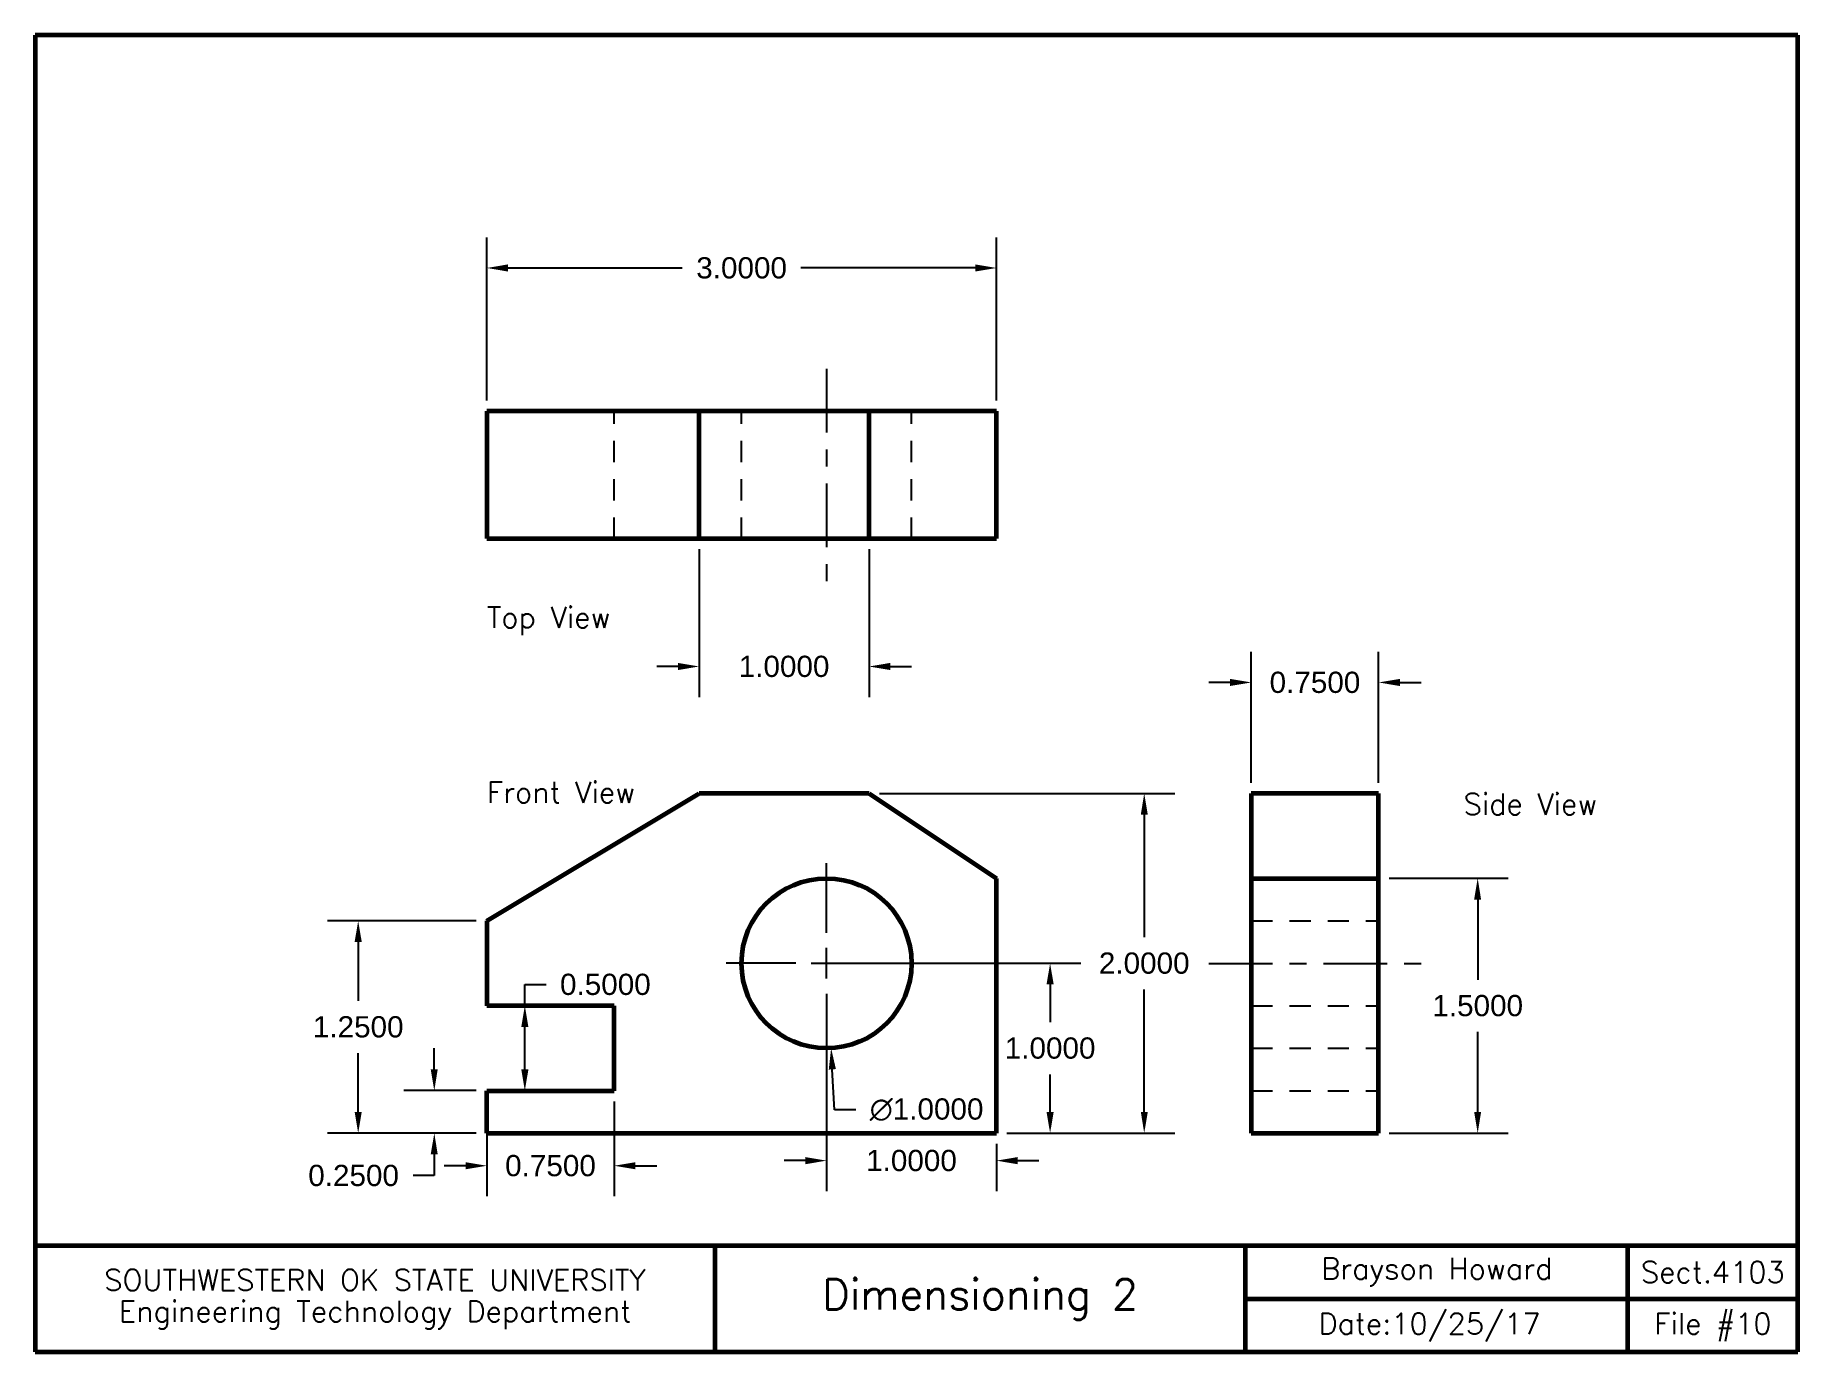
# Model space of a CAD drawing. Header units: inches. Extents: x 0 to 10.4, y 0 to 7.8.
import ezdxf
from ezdxf.enums import TextEntityAlignment as Align

# ---------------------------------------------------------------- set-up
doc = ezdxf.new("R2010")
doc.units = ezdxf.units.IN
doc.header["$MEASUREMENT"] = 0
doc.linetypes.add('CENTER2', pattern=[1.125, 0.75, -0.125, 0.125, -0.125])
doc.linetypes.add('HIDDEN2', pattern=[0.1875, 0.125, -0.0625])
doc.layers.add('Borders', color=1, linetype='Continuous', lineweight=60)
doc.layers.add('Object', color=7, linetype='Continuous', lineweight=60)
for name, color, linetype in [('Center', 5, 'CENTER2'), ('Dimensions', 5, 'Continuous'), ('Hidden', 104, 'HIDDEN2'), ('Text', 5, 'Continuous')]:
    doc.layers.add(name, color=color, linetype=linetype)
doc.styles.add('Romans', font='romans.shx')
doc.styles.get("Standard").update_dxf_attribs({"font": 'arial.ttf'})
doc.dimstyles.get("Standard").update_dxf_attribs({"dimtxt": 0.18, "dimasz": 0.18, "dimexe": 0.18, "dimexo": 0.0625, "dimgap": 0.09, "dimtad": 0, "dimtih": 1, "dimtoh": 1, "dimdec": 4, "dimzin": 0, "dimdsep": 46, "dimtxsty": 'Standard', "dimcen": 0.09, "dimadec": 0, "dimazin": 0, "dimtfac": 1, "dimtdec": 4, "dimtofl": 0, "dimtmove": 0, "dimatfit": 3, "dimfxl": 1, "dimtolj": 1, "dimtzin": 0, "dimarcsym": 0})

# ---------------------------------------------------------------- blocks, each defined once
blk = doc.blocks.new('*D5')
at = {"layer": 'Defpoints', "color": 0, "transparency": 16777216}
for p in [(5.658, 6.38), (2.658, 5.537), (5.658, 5.537)]:
    blk.add_point(p, dxfattribs=at)
at = {"layer": 'Dimensions', "color": 0, "lineweight": -2, "transparency": 16777216}
for p, q in [((2.658, 5.599), (2.658, 6.56)), ((5.658, 5.599), (5.658, 6.56)), ((2.783, 6.38), (3.809, 6.38)), ((5.533, 6.38), (4.507, 6.38))]:
    blk.add_line(p, q, dxfattribs=at)
at = {"layer": 'Dimensions', "color": 0, "transparency": 16777216}
for points in [[(2.783, 6.401), (2.783, 6.359), (2.658, 6.38)], [(5.533, 6.401), (5.533, 6.359), (5.658, 6.38)]]:
    blk.add_solid(points, dxfattribs=at)
at = {"layer": 'Dimensions', "color": 0, "transparency": 16777216, "insert": (4.158, 6.38), "char_height": 0.125, "attachment_point": 5}
blk.add_mtext('\\A1;3.0000', dxfattribs=at)
blk = doc.blocks.new('*D6')
at = {"layer": 'Defpoints', "color": 0, "transparency": 16777216}
for p in [(4.631, 2.786), (4.685, 1.787)]:
    blk.add_point(p, dxfattribs=at)
at = {"layer": 'Dimensions', "color": 0, "lineweight": -2, "transparency": 16777216}
for p, q in [((4.658, 2.467), (4.658, 2.877)), ((4.478, 2.287), (4.068, 2.287)), ((4.568, 2.287), (4.748, 2.287)), ((4.658, 2.197), (4.658, 2.377)), ((4.838, 2.287), (5.248, 2.287)), ((4.658, 2.107), (4.658, 1.697)), ((4.705, 1.425), (4.692, 1.662)), ((4.83, 1.425), (4.705, 1.425))]:
    blk.add_line(p, q, dxfattribs=at)
at = {"layer": 'Dimensions', "color": 0, "transparency": 16777216}
blk.add_solid([(4.713, 1.664), (4.671, 1.661), (4.685, 1.787)], dxfattribs=at)
at = {"layer": 'Dimensions', "color": 0, "transparency": 16777216, "insert": (5.247, 1.425), "char_height": 0.125, "attachment_point": 5}
blk.add_mtext('\\A1;∅1.0000', dxfattribs=at)
blk = doc.blocks.new('*D8')
at = {"layer": 'Defpoints', "color": 0, "transparency": 16777216}
for p in [(4.908, 3.287), (5.658, 1.287), (6.528, 1.287)]:
    blk.add_point(p, dxfattribs=at)
at = {"layer": 'Dimensions', "color": 0, "lineweight": -2, "transparency": 16777216}
for p, q in [((4.97, 3.287), (6.708, 3.287)), ((6.528, 3.162), (6.528, 2.44)), ((6.528, 1.412), (6.528, 2.133)), ((5.72, 1.287), (6.708, 1.287))]:
    blk.add_line(p, q, dxfattribs=at)
at = {"layer": 'Dimensions', "color": 0, "transparency": 16777216}
for points in [[(6.508, 3.162), (6.549, 3.162), (6.528, 3.287)], [(6.508, 1.412), (6.549, 1.412), (6.528, 1.287)]]:
    blk.add_solid(points, dxfattribs=at)
at = {"layer": 'Dimensions', "color": 0, "transparency": 16777216, "insert": (6.528, 2.287), "char_height": 0.125, "attachment_point": 5}
blk.add_mtext('\\A1;2.0000', dxfattribs=at)
blk = doc.blocks.new('*D11')
at = {"layer": 'Defpoints', "color": 0, "transparency": 16777216}
for p in [(2.658, 2.537), (1.901, 1.287), (2.658, 1.287)]:
    blk.add_point(p, dxfattribs=at)
at = {"layer": 'Dimensions', "color": 0, "lineweight": -2, "transparency": 16777216}
for p, q in [((2.595, 2.537), (1.721, 2.537)), ((1.901, 2.412), (1.901, 2.065)), ((1.901, 1.412), (1.901, 1.758)), ((2.595, 1.287), (1.721, 1.287))]:
    blk.add_line(p, q, dxfattribs=at)
at = {"layer": 'Dimensions', "color": 0, "transparency": 16777216}
for points in [[(1.88, 2.412), (1.922, 2.412), (1.901, 2.537)], [(1.88, 1.412), (1.922, 1.412), (1.901, 1.287)]]:
    blk.add_solid(points, dxfattribs=at)
at = {"layer": 'Dimensions', "color": 0, "transparency": 16777216, "insert": (1.901, 1.912), "char_height": 0.125, "attachment_point": 5}
blk.add_mtext('\\A1;1.2500', dxfattribs=at)
blk = doc.blocks.new('*D12')
at = {"layer": 'Defpoints', "color": 0, "transparency": 16777216}
for p in [(2.658, 1.537), (2.349, 1.287), (2.658, 1.287)]:
    blk.add_point(p, dxfattribs=at)
at = {"layer": 'Dimensions', "color": 0, "lineweight": -2, "transparency": 16777216}
for p, q in [((2.349, 1.662), (2.349, 1.787)), ((2.595, 1.537), (2.169, 1.537)), ((2.595, 1.287), (2.169, 1.287)), ((2.349, 1.162), (2.349, 1.037)), ((2.349, 1.037), (2.224, 1.037))]:
    blk.add_line(p, q, dxfattribs=at)
at = {"layer": 'Dimensions', "color": 0, "transparency": 16777216}
for points in [[(2.328, 1.662), (2.369, 1.662), (2.349, 1.537)], [(2.328, 1.162), (2.369, 1.162), (2.349, 1.287)]]:
    blk.add_solid(points, dxfattribs=at)
at = {"layer": 'Dimensions', "color": 0, "transparency": 16777216, "insert": (1.874, 1.037), "char_height": 0.125, "attachment_point": 5}
blk.add_mtext('\\A1;0.2500', dxfattribs=at)
blk = doc.blocks.new('*D13')
at = {"layer": 'Defpoints', "color": 0, "transparency": 16777216}
for p in [(2.658, 1.537), (3.408, 1.537), (3.408, 1.095)]:
    blk.add_point(p, dxfattribs=at)
at = {"layer": 'Dimensions', "color": 0, "lineweight": -2, "transparency": 16777216}
for p, q in [((2.658, 1.474), (2.658, 0.915)), ((3.408, 1.474), (3.408, 0.915)), ((2.533, 1.095), (2.408, 1.095)), ((3.533, 1.095), (3.658, 1.095))]:
    blk.add_line(p, q, dxfattribs=at)
at = {"layer": 'Dimensions', "color": 0, "transparency": 16777216}
for points in [[(2.533, 1.116), (2.533, 1.074), (2.658, 1.095)], [(3.533, 1.116), (3.533, 1.074), (3.408, 1.095)]]:
    blk.add_solid(points, dxfattribs=at)
at = {"layer": 'Dimensions', "color": 0, "transparency": 16777216, "insert": (3.033, 1.095), "char_height": 0.125, "attachment_point": 5}
blk.add_mtext('\\A1;0.7500', dxfattribs=at)
blk = doc.blocks.new('*D16')
at = {"layer": 'Defpoints', "color": 0, "transparency": 16777216}
for p in [(2.658, 2.037), (2.882, 2.037), (2.658, 1.537)]:
    blk.add_point(p, dxfattribs=at)
at = {"layer": 'Dimensions', "color": 0, "lineweight": -2, "transparency": 16777216}
for p, q in [((2.882, 2.037), (2.882, 2.162)), ((2.882, 2.162), (3.007, 2.162)), ((2.72, 2.037), (3.062, 2.037)), ((2.882, 1.662), (2.882, 1.912)), ((2.72, 1.537), (3.062, 1.537))]:
    blk.add_line(p, q, dxfattribs=at)
at = {"layer": 'Dimensions', "color": 0, "transparency": 16777216}
for points in [[(2.861, 1.912), (2.903, 1.912), (2.882, 2.037)], [(2.861, 1.662), (2.903, 1.662), (2.882, 1.537)]]:
    blk.add_solid(points, dxfattribs=at)
at = {"layer": 'Dimensions', "color": 0, "transparency": 16777216, "insert": (3.356, 2.162), "char_height": 0.125, "attachment_point": 5}
blk.add_mtext('\\A1;0.5000', dxfattribs=at)
blk = doc.blocks.new('*D17')
at = {"layer": 'Defpoints', "color": 0, "transparency": 16777216}
for p in [(7.908, 3.94), (7.158, 3.287), (7.908, 3.287)]:
    blk.add_point(p, dxfattribs=at)
at = {"layer": 'Dimensions', "color": 0, "lineweight": -2, "transparency": 16777216}
for p, q in [((7.158, 3.349), (7.158, 4.12)), ((7.908, 3.349), (7.908, 4.12)), ((7.033, 3.94), (6.908, 3.94)), ((8.033, 3.94), (8.158, 3.94))]:
    blk.add_line(p, q, dxfattribs=at)
at = {"layer": 'Dimensions', "color": 0, "transparency": 16777216}
for points in [[(7.033, 3.961), (7.033, 3.919), (7.158, 3.94)], [(8.033, 3.961), (8.033, 3.919), (7.908, 3.94)]]:
    blk.add_solid(points, dxfattribs=at)
at = {"layer": 'Dimensions', "color": 0, "transparency": 16777216, "insert": (7.533, 3.94), "char_height": 0.125, "attachment_point": 5}
blk.add_mtext('\\A1;0.7500', dxfattribs=at)
blk = doc.blocks.new('*D18')
at = {"layer": 'Defpoints', "color": 0, "transparency": 16777216}
for p in [(7.908, 2.787), (7.908, 1.287), (8.491, 1.287)]:
    blk.add_point(p, dxfattribs=at)
at = {"layer": 'Dimensions', "color": 0, "lineweight": -2, "transparency": 16777216}
for p, q in [((7.97, 2.787), (8.671, 2.787)), ((8.491, 2.662), (8.491, 2.19)), ((8.491, 1.412), (8.491, 1.883)), ((7.97, 1.287), (8.671, 1.287))]:
    blk.add_line(p, q, dxfattribs=at)
at = {"layer": 'Dimensions', "color": 0, "transparency": 16777216}
for points in [[(8.47, 2.662), (8.511, 2.662), (8.491, 2.787)], [(8.47, 1.412), (8.511, 1.412), (8.491, 1.287)]]:
    blk.add_solid(points, dxfattribs=at)
at = {"layer": 'Dimensions', "color": 0, "transparency": 16777216, "insert": (8.491, 2.037), "char_height": 0.125, "attachment_point": 5}
blk.add_mtext('\\A1;1.5000', dxfattribs=at)
blk = doc.blocks.new('*D20')
at = {"layer": 'Defpoints', "color": 0, "transparency": 16777216}
for p in [(4.658, 2.287), (5.974, 2.287), (5.658, 1.287)]:
    blk.add_point(p, dxfattribs=at)
at = {"layer": 'Dimensions', "color": 0, "lineweight": -2, "transparency": 16777216}
for p, q in [((4.72, 2.287), (6.154, 2.287)), ((5.974, 2.162), (5.974, 1.94)), ((5.974, 1.412), (5.974, 1.633)), ((5.72, 1.287), (6.154, 1.287))]:
    blk.add_line(p, q, dxfattribs=at)
at = {"layer": 'Dimensions', "color": 0, "transparency": 16777216}
for points in [[(5.953, 2.162), (5.995, 2.162), (5.974, 2.287)], [(5.953, 1.412), (5.995, 1.412), (5.974, 1.287)]]:
    blk.add_solid(points, dxfattribs=at)
at = {"layer": 'Dimensions', "color": 0, "transparency": 16777216, "insert": (5.974, 1.787), "char_height": 0.125, "attachment_point": 5}
blk.add_mtext('\\A1;1.0000', dxfattribs=at)
blk = doc.blocks.new('*D21')
at = {"layer": 'Defpoints', "color": 0, "transparency": 16777216}
for p in [(3.908, 4.787), (4.908, 4.787), (4.908, 4.034)]:
    blk.add_point(p, dxfattribs=at)
at = {"layer": 'Dimensions', "color": 0, "lineweight": -2, "transparency": 16777216}
for p, q in [((3.908, 4.724), (3.908, 3.854)), ((4.908, 4.724), (4.908, 3.854)), ((3.783, 4.034), (3.658, 4.034)), ((5.033, 4.034), (5.158, 4.034))]:
    blk.add_line(p, q, dxfattribs=at)
at = {"layer": 'Dimensions', "color": 0, "transparency": 16777216}
for points in [[(3.783, 4.055), (3.783, 4.013), (3.908, 4.034)], [(5.033, 4.055), (5.033, 4.013), (4.908, 4.034)]]:
    blk.add_solid(points, dxfattribs=at)
at = {"layer": 'Dimensions', "color": 0, "transparency": 16777216, "insert": (4.408, 4.034), "char_height": 0.125, "attachment_point": 5}
blk.add_mtext('\\A1;1.0000', dxfattribs=at)
blk = doc.blocks.new('*D22')
at = {"layer": 'Defpoints', "color": 0, "transparency": 16777216}
for p in [(4.658, 1.787), (5.658, 1.287), (5.658, 1.125)]:
    blk.add_point(p, dxfattribs=at)
at = {"layer": 'Dimensions', "color": 0, "lineweight": -2, "transparency": 16777216}
for p, q in [((4.658, 1.724), (4.658, 0.945)), ((5.658, 1.224), (5.658, 0.945)), ((4.533, 1.125), (4.408, 1.125)), ((5.783, 1.125), (5.908, 1.125))]:
    blk.add_line(p, q, dxfattribs=at)
at = {"layer": 'Dimensions', "color": 0, "transparency": 16777216}
for points in [[(4.533, 1.146), (4.533, 1.104), (4.658, 1.125)], [(5.783, 1.146), (5.783, 1.104), (5.658, 1.125)]]:
    blk.add_solid(points, dxfattribs=at)
at = {"layer": 'Dimensions', "color": 0, "transparency": 16777216, "insert": (5.158, 1.125), "char_height": 0.125, "attachment_point": 5}
blk.add_mtext('\\A1;1.0000', dxfattribs=at)

msp = doc.modelspace()

# ---------------------------------------------------------------- linework, layer by layer
at = {"layer": 'Borders'}
for p, q in [((10.375, 7.75), (0, 7.75)), ((0, 7.75), (0, 0)), ((10.375, 0), (10.375, 7.75)), ((0, 0.625), (10.375, 0.625)), ((4, 0.625), (4, 0)), ((7.125, 0), (7.125, 0.625)), ((9.375, 0), (9.375, 0.625)), ((7.125, 0.3125), (10.375, 0.3125)), ((0, 0), (10.375, 0))]:
    msp.add_line(p, q, dxfattribs=at)
at = {"layer": 'Center', "ltscale": 0.5}
for p, q in [((4.6579, 5.78651), (4.6579, 4.53651)), ((6.9079, 2.28651), (8.1579, 2.28651))]:
    msp.add_line(p, q, dxfattribs=at)
at = {"layer": 'Hidden'}
for p, q in [((3.4079, 4.78651), (3.4079, 5.53651)), ((4.1579, 4.78651), (4.1579, 5.53651)), ((5.1579, 4.78651), (5.1579, 5.53651)), ((7.1579, 2.53651), (7.9079, 2.53651)), ((7.1579, 2.03651), (7.9079, 2.03651)), ((7.1579, 1.78651), (7.9079, 1.78651)), ((7.1579, 1.53651), (7.9079, 1.53651))]:
    msp.add_line(p, q, dxfattribs=at)
at = {"layer": 'Object'}
for p, q in [((3.9079, 5.53651), (2.6579, 5.53651)), ((2.6579, 5.53651), (2.6579, 4.78651)), ((4.9079, 5.53651), (3.9079, 5.53651)), ((3.9079, 4.78651), (3.9079, 5.53651)), ((5.6579, 5.53651), (4.9079, 5.53651)), ((4.9079, 4.78651), (4.9079, 5.53651)), ((5.6579, 4.78651), (5.6579, 5.53651)), ((2.6579, 4.78651), (3.9079, 4.78651)), ((3.9079, 4.78651), (4.9079, 4.78651)), ((4.9079, 4.78651), (5.6579, 4.78651)), ((2.6579, 2.53651), (3.9079, 3.28651)), ((4.9079, 3.28651), (3.9079, 3.28651)), ((4.9079, 3.28651), (5.6579, 2.78651)), ((7.1579, 3.28651), (7.1579, 2.78651)), ((7.9079, 3.28651), (7.1579, 3.28651)), ((7.9079, 2.78651), (7.9079, 3.28651)), ((5.6579, 1.28651), (5.6579, 2.78651)), ((7.1579, 2.78651), (7.1579, 1.28651)), ((7.1579, 2.78651), (7.9079, 2.78651)), ((7.9079, 1.28651), (7.9079, 2.78651)), ((2.6579, 2.53651), (2.6579, 2.03651)), ((3.4079, 2.03651), (2.6579, 2.03651)), ((3.4079, 1.53651), (3.4079, 2.03651)), ((2.6579, 1.28651), (2.6579, 1.53651)), ((2.6579, 1.53651), (3.4079, 1.53651)), ((2.6579, 1.28651), (5.6579, 1.28651)), ((7.1579, 1.28651), (7.9079, 1.28651))]:
    msp.add_line(p, q, dxfattribs=at)
msp.add_circle((4.6579, 2.28651), 0.5, dxfattribs=at)

# ---------------------------------------------------------------- texts
at = {"layer": 'Dimensions', "char_height": 0.125, "attachment_point": 1, "style": 'Romans'}
for s, insert in [('Top View', (2.6579, 4.38575)), ('Front View', (2.6579, 3.35557))]:
    msp.add_mtext(s, dxfattribs=dict(at, insert=insert))
at = {"layer": 'Dimensions', "insert": (7.9079, 3.28651), "char_height": 0.125, "attachment_point": 1, "style": 'Romans'}
msp.add_mtext_dynamic_manual_height_columns('\\pi0.5;Side View', width=1.5236819, gutter_width=0.625, heights=[0], dxfattribs=at)
at = {"layer": 'Text', "style": 'Romans'}
for s, height, p in [('Brayson Howard', 0.125, (8.25, 0.46875)), ('Sect.4103', 0.125, (9.875, 0.46875)), ('SOUTHWESTERN OK STATE UNIVERSITY', 0.125, (2, 0.42246)), ('Dimensioning 2', 0.18, (5.5625, 0.3125)), ('Engineering Technology Department', 0.125, (2, 0.22008)), ('Date:10/25/17 ', 0.125, (8.25, 0.15625)), ('File #10', 0.125, (9.875, 0.15625))]:
    msp.add_text(s, height=height, dxfattribs=at).set_placement(p, align=Align.MIDDLE)

# ---------------------------------------------------------------- dimensions: what is measured, and where the dimension line sits
at = {"layer": 'Dimensions'}
for base, p1, p2, picture, middle in [((5.6579, 6.37991), (2.6579, 5.53651), (5.6579, 5.53651), '*D5', (4.1579, 6.37991)), ((4.9079, 4.03368), (3.9079, 4.78651), (4.9079, 4.78651), '*D21', (4.4079, 4.03368)), ((7.9079, 3.93977), (7.1579, 3.28651), (7.9079, 3.28651), '*D17', (7.5329, 3.93977)), ((5.6579, 1.12501), (4.6579, 1.78651), (5.6579, 1.28651), '*D22', (5.1579, 1.12501)), ((3.4079, 1.09471), (2.6579, 1.53651), (3.4079, 1.53651), '*D13', (3.0329, 1.09471))]:
    dim = msp.add_linear_dim(base=base, p1=p1, p2=p2, dimstyle='Standard', override={"dimtxt": 0.125, "dimasz": 0.125, "dimcen": -0.09}, dxfattribs=at)
    dim.commit()
    dim.dimension.update_dxf_attribs({"geometry": picture, "text_midpoint": middle})
dim = msp.add_linear_dim(base=(6.5285, 1.28651), p1=(4.9079, 3.28651), p2=(5.6579, 1.28651), angle=90, dimstyle='Standard', override={"dimtxt": 0.125, "dimasz": 0.125, "dimcen": -0.09}, dxfattribs=at)
dim.commit()
dim.dimension.update_dxf_attribs({"geometry": '*D8', "text_midpoint": (6.5285, 2.28651), "dimtype": 160})
dim = msp.add_diameter_dim_2p(p1=(4.63055, 2.78576), p2=(4.68525, 1.78726), dimstyle='Standard', override={"dimtxt": 0.125, "dimasz": 0.125, "dimcen": -0.09}, dxfattribs=at)
dim.commit()
dim.dimension.update_dxf_attribs({"geometry": '*D6', "text_midpoint": (5.24735, 1.42504), "dimtype": 163})
for base, p1, p2, picture, middle in [((8.49052, 1.28651), (7.9079, 2.78651), (7.9079, 1.28651), '*D18', (8.49052, 2.03651)), ((1.90068, 1.28651), (2.6579, 2.53651), (2.6579, 1.28651), '*D11', (1.90068, 1.91151)), ((5.9739, 2.28651), (5.6579, 1.28651), (4.6579, 2.28651), '*D20', (5.9739, 1.78651)), ((2.88169, 2.03651), (2.6579, 1.53651), (2.6579, 2.03651), '*D16', (3.35595, 2.16151)), ((2.34854, 1.28651), (2.6579, 1.53651), (2.6579, 1.28651), '*D12', (1.87428, 1.03651))]:
    dim = msp.add_linear_dim(base=base, p1=p1, p2=p2, angle=90, dimstyle='Standard', override={"dimtxt": 0.125, "dimasz": 0.125, "dimcen": -0.09}, dxfattribs=at)
    dim.commit()
    dim.dimension.update_dxf_attribs({"geometry": picture, "text_midpoint": middle})

doc.saveas('drawing.dxf')
